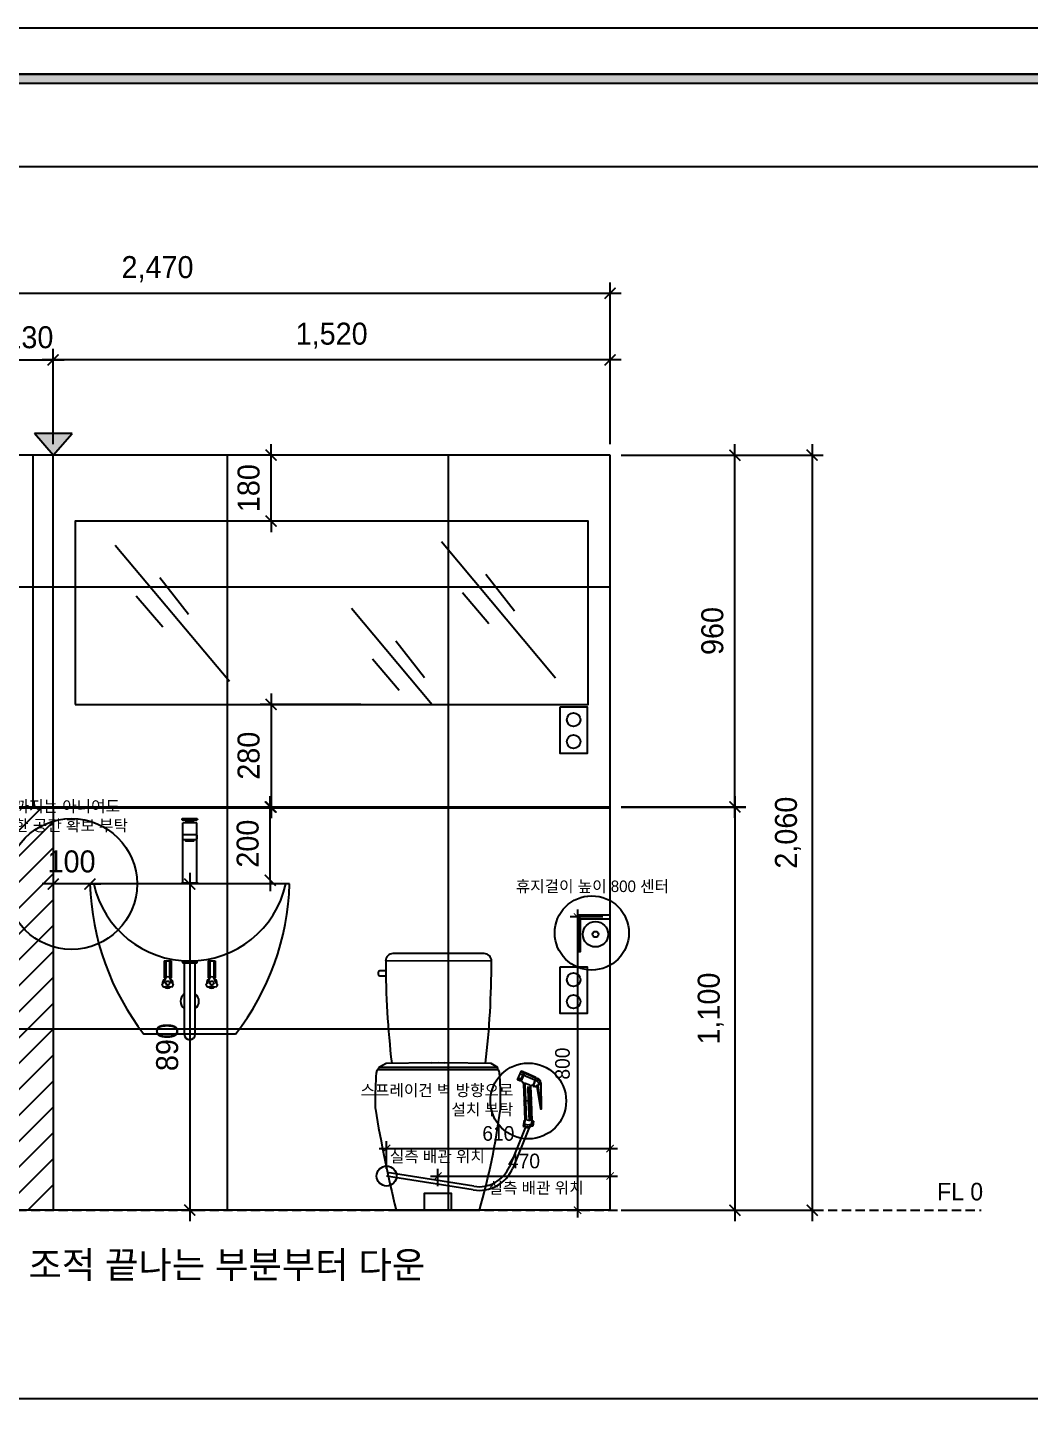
# Model space of a CAD drawing. Header units: millimetres. Extents: x 217202 to 745838, y -6815 to 171372.
# Drawn here: x 343329 to 346060, y 9829 to 13648 of the extents above; entities that cross this region are included whole.
import ezdxf
from ezdxf.enums import TextEntityAlignment as Align

# ---------------------------------------------------------------- set-up
doc = ezdxf.new("R2010")
doc.units = ezdxf.units.MM
doc.header["$PDMODE"] = 3
doc.linetypes.add('HIDDEN', pattern=[0.375, 0.25, -0.125])
doc.layers.get('DEFPOINTS').update_dxf_attribs({"color": 248})
for name, color, linetype in [('0-ELC TEXT', 7, 'Continuous'), ('03-WAL NEW', 3, 'Continuous'), ('06-FUR', 6, 'Continuous'), ('C-WALL1', 2, 'Continuous'), ('CO-BATH', 6, 'Continuous'), ('FIX', 7, 'Continuous'), ('FORM(YOURNAME)-1', 1, 'Continuous'), ('FORM(YOURNAME)-11', 1, 'Continuous'), ('TOILET-1', 6, 'Continuous'), ('도면층4', 4, 'Continuous')]:
    doc.layers.add(name, color=color, linetype=linetype)
doc.styles.add('HY 울릉도 L', font='')
doc.styles.add('YOURNAME', font='HY울릉도M.TTF')
doc.styles.add('코레일둥고', font='Korail_Round_Gothic_Medium.ttf')
doc.styles.get('HY 울릉도 L').set_extended_font_data('HY울릉도L')
doc.linetypes.add('ZIGZAG', pattern='A,0.0001,-0.2,[131,ltypeshp.shx,S=0.2,R=0,X=-0.2,Y=0],-0.4,[131,ltypeshp.shx,S=0.2,R=180,X=0.2,Y=0],-0.2', length=0.8001)
doc.dimstyles.new('30', dxfattribs={"dimscale": 30, "dimtxt": 2, "dimasz": 1, "dimexe": 1, "dimexo": 1, "dimgap": 1, "dimtad": 1, "dimdec": 0, "dimrnd": 0.05, "dimdsep": 46, "dimlunit": 6, "dimtxsty": 'HY 울릉도 L', "dimblk": 'ARCHTICK', "dimcen": 2.5, "dimdle": 1, "dimclrd": 133, "dimclre": 133, "dimclrt": 30, "dimadec": 0, "dimazin": 0, "dimtfac": 1, "dimtdec": 0, "dimtix": 1, "dimtmove": 2, "dimatfit": 3, "dimldrblk": 'ARCHTICK', "dimfxl": 1, "dimlwd": -1, "dimlwe": -1, "dimarcsym": 0})

# ---------------------------------------------------------------- blocks, each defined once
blk = doc.blocks.new('_ArchTick')
at = {"color": 0, "linetype": 'ByBlock', "const_width": 0.15}
blk.add_lwpolyline([(-0.5, -0.5), (0.5, 0.5)], dxfattribs=at)
blk = doc.blocks.new('*D492')
at = {"layer": '06-FUR', "color": 133, "transparency": 16777216}
for p, q in [((343990.1, 11522.8), (343990.1, 11552.8)), ((344025.3, 11522.8), (343960.1, 11522.8)), ((343990.1, 11322.8), (343990.1, 11522.8)), ((343990.1, 11322.8), (343990.1, 11292.8)), ((344020.1, 11322.8), (344020.1, 11322.8))]:
    blk.add_line(p, q, dxfattribs=at)
at = {"layer": 'DEFPOINTS', "color": 0, "transparency": 16777216}
for p in [(343990.1, 11522.8), (344055.3, 11522.8), (343990.1, 11322.8)]:
    blk.add_point(p, dxfattribs=at)
at = {"layer": '06-FUR', "color": 133, "transparency": 16777216, "xscale": 30, "yscale": 30, "zscale": 30}
for p, rotation in [((343990.1, 11522.8), 270), ((343990.1, 11322.8), 90)]:
    blk.add_blockref('_ArchTick', p, dxfattribs=dict(at, rotation=rotation))
at = {"layer": '06-FUR', "color": 30, "transparency": 16777216, "insert": (343928.8, 11422.8), "char_height": 60, "attachment_point": 5, "rotation": 90, "style": 'HY 울릉도 L'}
blk.add_mtext('200', dxfattribs=at)
blk = doc.blocks.new('*D531')
at = {"layer": '06-FUR', "color": 133, "transparency": 16777216}
for p, q in [((345468.8, 12512.8), (345468.8, 10392.8)), ((344947.6, 12482.8), (345498.8, 12482.8)), ((344947.6, 10422.8), (345498.8, 10422.8))]:
    blk.add_line(p, q, dxfattribs=at)
at = {"layer": 'DEFPOINTS', "color": 0, "transparency": 16777216}
for p in [(344917.6, 12482.8), (344917.6, 10422.8), (345468.8, 10422.8)]:
    blk.add_point(p, dxfattribs=at)
at = {"layer": '06-FUR', "color": 133, "transparency": 16777216, "xscale": 30, "yscale": 30, "zscale": 30}
for p, rotation in [((345468.8, 12482.8), 90), ((345468.8, 10422.8), 270)]:
    blk.add_blockref('_ArchTick', p, dxfattribs=dict(at, rotation=rotation))
at = {"layer": '06-FUR', "color": 30, "transparency": 16777216, "insert": (345402.9, 11452.8), "char_height": 60, "attachment_point": 5, "rotation": 90, "style": 'HY 울릉도 L'}
blk.add_mtext('2,060', dxfattribs=at)
blk = doc.blocks.new('*D538')
at = {"layer": '06-FUR', "color": 133, "transparency": 16777216}
for p, q in [((343398, 12512.8), (343398, 12772.7)), ((344917.6, 12512.8), (344917.6, 12772.7)), ((344947.6, 12742.7), (343368, 12742.7))]:
    blk.add_line(p, q, dxfattribs=at)
at = {"layer": 'DEFPOINTS', "color": 0, "transparency": 16777216}
for p in [(343398, 12742.7), (343398, 12482.8), (344917.6, 12482.8)]:
    blk.add_point(p, dxfattribs=at)
at = {"layer": '06-FUR', "color": 133, "transparency": 16777216, "xscale": 30, "yscale": 30, "zscale": 30, "rotation": 180}
blk.add_blockref('_ArchTick', (343398, 12742.7), dxfattribs=at)
at = {"layer": '06-FUR', "color": 133, "transparency": 16777216, "xscale": 30, "yscale": 30, "zscale": 30}
blk.add_blockref('_ArchTick', (344917.6, 12742.7), dxfattribs=at)
at = {"layer": '06-FUR', "color": 30, "transparency": 16777216, "insert": (344157.8, 12808.7), "char_height": 60, "attachment_point": 5, "style": 'HY 울릉도 L'}
blk.add_mtext('1,520', dxfattribs=at)
blk = doc.blocks.new('*D541')
at = {"layer": '06-FUR', "color": 133, "transparency": 16777216}
for p, q in [((342447.5, 12512.8), (342447.5, 12954.3)), ((344917.6, 12512.8), (344917.6, 12954.3)), ((344947.6, 12924.3), (342417.5, 12924.3))]:
    blk.add_line(p, q, dxfattribs=at)
at = {"layer": 'DEFPOINTS', "color": 0, "transparency": 16777216}
for p in [(342447.5, 12924.3), (342447.5, 12482.8), (344917.6, 12482.8)]:
    blk.add_point(p, dxfattribs=at)
at = {"layer": '06-FUR', "color": 133, "transparency": 16777216, "xscale": 30, "yscale": 30, "zscale": 30, "rotation": 180}
blk.add_blockref('_ArchTick', (342447.5, 12924.3), dxfattribs=at)
at = {"layer": '06-FUR', "color": 133, "transparency": 16777216, "xscale": 30, "yscale": 30, "zscale": 30}
blk.add_blockref('_ArchTick', (344917.6, 12924.3), dxfattribs=at)
at = {"layer": '06-FUR', "color": 30, "transparency": 16777216, "insert": (343682.6, 12990.3), "char_height": 60, "attachment_point": 5, "style": 'HY 울릉도 L'}
blk.add_mtext('2,470', dxfattribs=at)
blk = doc.blocks.new('*D544')
at = {"layer": '06-FUR', "color": 133, "transparency": 16777216}
for p, q in [((345258, 11493.3), (345258, 12512.8)), ((344947.6, 12482.8), (345288, 12482.8)), ((344947.6, 11523.3), (345288, 11523.3))]:
    blk.add_line(p, q, dxfattribs=at)
at = {"layer": 'DEFPOINTS', "color": 0, "transparency": 16777216}
for p in [(344917.6, 12482.8), (345258, 12482.8), (344917.6, 11523.3)]:
    blk.add_point(p, dxfattribs=at)
at = {"layer": '06-FUR', "color": 133, "transparency": 16777216, "xscale": 30, "yscale": 30, "zscale": 30}
for p, rotation in [((345258, 12482.8), 90), ((345258, 11523.3), 270)]:
    blk.add_blockref('_ArchTick', p, dxfattribs=dict(at, rotation=rotation))
at = {"layer": '06-FUR', "color": 30, "transparency": 16777216, "insert": (345196.7, 12003), "char_height": 60, "attachment_point": 5, "rotation": 90, "style": 'HY 울릉도 L'}
blk.add_mtext('960', dxfattribs=at)
blk = doc.blocks.new('*D545')
at = {"layer": '06-FUR', "color": 133, "transparency": 16777216}
for p, q in [((345258, 11552.8), (345258, 10392.8)), ((344947.6, 11522.8), (345288, 11522.8)), ((344947.6, 10422.8), (345288, 10422.8))]:
    blk.add_line(p, q, dxfattribs=at)
at = {"layer": 'DEFPOINTS', "color": 0, "transparency": 16777216}
for p in [(344917.6, 11522.8), (344917.6, 10422.8), (345258, 10422.8)]:
    blk.add_point(p, dxfattribs=at)
at = {"layer": '06-FUR', "color": 133, "transparency": 16777216, "xscale": 30, "yscale": 30, "zscale": 30}
for p, rotation in [((345258, 11522.8), 90), ((345258, 10422.8), 270)]:
    blk.add_blockref('_ArchTick', p, dxfattribs=dict(at, rotation=rotation))
at = {"layer": '06-FUR', "color": 30, "transparency": 16777216, "insert": (345192.1, 10972.8), "char_height": 60, "attachment_point": 5, "rotation": 90, "style": 'HY 울릉도 L'}
blk.add_mtext('1,100', dxfattribs=at)
blk = doc.blocks.new('*D546')
at = {"layer": '06-FUR', "color": 133, "transparency": 16777216}
for p, q in [((343992.7, 11832.8), (343992.7, 11492.8)), ((344237.4, 11802.8), (343962.7, 11802.8))]:
    blk.add_line(p, q, dxfattribs=at)
at = {"layer": 'DEFPOINTS', "color": 0, "transparency": 16777216}
for p in [(344267.4, 11802.8), (343992.7, 11522.8), (343992.7, 11522.8)]:
    blk.add_point(p, dxfattribs=at)
at = {"layer": '06-FUR', "color": 133, "transparency": 16777216, "xscale": 30, "yscale": 30, "zscale": 30}
for p, rotation in [((343992.7, 11802.8), 90), ((343992.7, 11522.8), 270)]:
    blk.add_blockref('_ArchTick', p, dxfattribs=dict(at, rotation=rotation))
at = {"layer": '06-FUR', "color": 30, "transparency": 16777216, "insert": (343931.4, 11662.8), "char_height": 60, "attachment_point": 5, "rotation": 90, "style": 'HY 울릉도 L'}
blk.add_mtext('280', dxfattribs=at)
blk = doc.blocks.new('FORM-ELEVATION')
at = {"layer": 'FORM(YOURNAME)-11'}
h = blk.add_hatch(color=256, dxfattribs=at)
h.dxf.hatch_style = 1
h.paths.add_polyline_path([(-10309, 35708), (71691, 35708), (71691, 35508), (-10309, 35508)])
h.paths.add_polyline_path([(-10309, -21492), (71691, -21492), (71691, -21692), (-10309, -21692)])
at = {"layer": 'DEFPOINTS', "color": 158}
for points in [[(-10309, -21692), (71691, -21692), (71691, 35708), (-10309, 35708)], [(-8309, 33708), (61071, 33708), (61071, -19692), (-8309, -19692)]]:
    blk.add_lwpolyline(points, close=True, dxfattribs=at)
at = {"layer": 'FORM(YOURNAME)-11', "color": 250}
blk.add_lwpolyline([(-11309, -22692), (72691, -22692), (72691, 36708), (-11309, 36708)], close=True, dxfattribs=at)
at = {"layer": 'FORM(YOURNAME)-11'}
blk.add_lwpolyline([(-10309, 35708), (71691, 35708), (71691, 35508), (-10309, 35508)], close=True, dxfattribs=at)
at = {"layer": 'FORM(YOURNAME)-11', "color": 3, "style": 'YOURNAME'}
for tag, height, p in [('1', 450, (71041, -1219)), ('2', 450, (71041, -1863)), ('3', 450, (71041, -3150)), ('4', 450, (71041, -5081)), ('5', 515, (71041, -7398)), ('6', 515, (71041, -9650)), ('7', 515, (71041, -11903)), ('8', 515, (71041, -14155)), ('9', 515, (71041, -16408)), ('10', 515, (66791, -18596)), ('11', 515, (71041, -18660)), ('12', 515, (66791, -20848)), ('13', 515, (71041, -20848))]:
    blk.add_attdef(tag, text='', height=height, dxfattribs=at).set_placement(p, align=Align.MIDDLE_RIGHT)
blk = doc.blocks.new('*D748')
at = {"layer": '06-FUR', "color": 133, "transparency": 16777216}
for p, q in [((344427.6, 10516), (344937.6, 10516)), ((344447.6, 10488.7), (344447.6, 10536)), ((344917.6, 10488.7), (344917.6, 10536))]:
    blk.add_line(p, q, dxfattribs=at)
at = {"layer": 'DEFPOINTS', "color": 0, "transparency": 16777216}
for p in [(344917.6, 10516), (344447.6, 10468.7), (344917.6, 10468.7)]:
    blk.add_point(p, dxfattribs=at)
at = {"layer": '06-FUR', "color": 133, "transparency": 16777216, "xscale": 20, "yscale": 20, "zscale": 20, "rotation": 180}
blk.add_blockref('_ArchTick', (344447.6, 10516), dxfattribs=at)
at = {"layer": '06-FUR', "color": 133, "transparency": 16777216, "xscale": 20, "yscale": 20, "zscale": 20}
blk.add_blockref('_ArchTick', (344917.6, 10516), dxfattribs=at)
at = {"layer": '06-FUR', "color": 30, "transparency": 16777216, "insert": (344682.6, 10556.8), "char_height": 40, "attachment_point": 5, "style": 'HY 울릉도 L'}
blk.add_mtext('470', dxfattribs=at)
blk = doc.blocks.new('*D749')
at = {"layer": '06-FUR', "color": 133, "transparency": 16777216}
for p, q in [((344287.6, 10591.1), (344937.6, 10591.1)), ((344307.6, 10536), (344307.6, 10611.1)), ((344917.6, 10536), (344917.6, 10611.1))]:
    blk.add_line(p, q, dxfattribs=at)
at = {"layer": 'DEFPOINTS', "color": 0, "transparency": 16777216}
for p in [(344917.6, 10591.1), (344307.6, 10516), (344917.6, 10516)]:
    blk.add_point(p, dxfattribs=at)
at = {"layer": '06-FUR', "color": 133, "transparency": 16777216, "xscale": 20, "yscale": 20, "zscale": 20, "rotation": 180}
blk.add_blockref('_ArchTick', (344307.6, 10591.1), dxfattribs=at)
at = {"layer": '06-FUR', "color": 133, "transparency": 16777216, "xscale": 20, "yscale": 20, "zscale": 20}
blk.add_blockref('_ArchTick', (344917.6, 10591.1), dxfattribs=at)
at = {"layer": '06-FUR', "color": 30, "transparency": 16777216, "insert": (344612.6, 10632), "char_height": 40, "attachment_point": 5, "style": 'HY 울릉도 L'}
blk.add_mtext('610', dxfattribs=at)
blk = doc.blocks.new('A-010')
at = {"layer": 'CO-BATH'}
for p, q in [((-239.6, 182.8), (-240.4, 179.9)), ((-213.1, 172), (-240.4, 179.9)), ((-212.2, 174.9), (-239.6, 182.8)), ((-212, 175.9), (-239.3, 183.7)), ((-238.8, 182.5), (-238.5, 183.5)), ((-210.6, 180.7), (-237.9, 188.5)), ((-213.1, 175.1), (-212.8, 176.1)), ((-212.2, 174.9), (-213.1, 172)), ((-109.3, 121.4), (-213.1, 172)), ((-128.7, 190.7), (-28.5, 126.7)), ((8.6, 130.6), (-127.4, 194)), ((-260.6, 138.9), (-260.3, 143.4)), ((-226.4, 128.7), (-260.6, 138.9)), ((-224.6, 133.1), (-260.3, 143.4)), ((-224.6, 133.1), (-226.4, 128.7)), ((-126.8, 85.4), (-224.6, 133.1)), ((-124.2, 86.4), (-108.4, 118.7)), ((-123.3, 85.9), (-107.5, 118.3)), ((-38.2, 42.2), (-122.3, 83.2)), ((-33.3, 84.3), (-104.8, 119.2)), ((-25.4, 92.1), (-25.6, 87.7)), ((-25.2, 98.7), (-25, 105)), ((22.4, 95), (-22.4, 95)), ((-18.8, 96.8), (-20.5, 96.2)), ((-8.4, 97.4), (-15.4, 97.4)), ((-4.9, 96.8), (-3.3, 96.2)), ((0.2, 95.6), (21.1, 95.6)), ((25.2, 98.7), (25, 105)), ((25.4, 92.1), (27.5, 26.7)), ((-27.8, 15.7), (-28.3, 0)), ((-28.3, 0), (28.3, 0)), ((-24.5, 23.6), (-24.8, 18.6)), ((-24.8, 18.6), (24.8, 18.6)), ((-24.5, 23.6), (24.5, 23.6)), ((24.5, 23.6), (24.8, 18.6)), ((28.3, 0), (27.8, 15.7))]:
    blk.add_line(p, q, dxfattribs=at)
at = {"layer": 'CO-BATH', "color": 251}
for p, q in [((-215.6, 164.4), (-220.3, 145.6)), ((-112.8, 114.2), (-215.6, 164.4)), ((-110.6, 118.7), (-214.4, 169.3)), ((-109.7, 120.5), (-213.5, 171.1)), ((-21.4, 128), (-128.4, 191.4)), ((-126.4, 86.3), (-224.2, 134)), ((-125.5, 88.1), (-223.3, 135.8)), ((-123.3, 92.6), (-221.1, 140.3)), ((-116.3, 107), (-217.6, 156.4)), ((-123.4, 85.4), (-124.5, 85.9)), ((-37.8, 43.1), (-121.9, 84.1)), ((-36.9, 44.9), (-121, 85.9)), ((-34.7, 49.4), (-118.8, 90.4)), ((-40.3, 70), (-111.8, 104.8)), ((-36.8, 77.1), (-108.3, 112)), ((-107.1, 118.8), (-108.2, 119.3)), ((-34.6, 81.6), (-106.1, 116.5)), ((-33.8, 83.4), (-105.2, 118.3)), ((-27.4, 85), (-34.7, 85)), ((-34.7, 85), (-27.4, 85)), ((9.1, 93.5), (9.1, 23.6)), ((21.1, 91.5), (21.6, 26.6)), ((22.2, 98.9), (22, 104.9)), ((23.9, 90.6), (25.2, 26.4)), ((24.2, 98.7), (24, 105)), ((-28.7, 78.3), (-30.5, 42.9)), ((-25.8, 15), (-26.3, 0)), ((-24.3, 23.6), (-24.3, 18.6)), ((-23.8, 23.6), (-23.8, 18.6)), ((-22.8, 23.6), (-22.8, 18.6)), ((-20.8, 23.6), (-20.8, 18.6)), ((-17.7, 14.4), (-18.2, 0)), ((-17.8, 23.6), (-17.8, 18.6)), ((-13.8, 23.6), (-13.8, 18.6)), ((-8.8, 23.6), (-8.8, 18.6)), ((0.8, 23.6), (0.8, 18.6)), ((8.8, 23.6), (8.8, 18.6)), ((9.2, 18.6), (9.1, 0)), ((13.8, 23.6), (13.8, 18.6)), ((17.8, 23.6), (17.8, 18.6)), ((20.8, 23.6), (20.8, 18.6)), ((21.3, 14.1), (21.7, 0)), ((22.8, 23.6), (22.8, 18.6)), ((23.8, 23.6), (23.8, 18.6)), ((24.3, 23.6), (24.3, 18.6)), ((25.6, 15.1), (26.1, 0))]:
    blk.add_line(p, q, dxfattribs=at)
at = {"layer": 'CO-BATH'}
for centre, radius, start, end in [((-230.5, 153), 31.3, 159.88196, 197.71284), ((-236.3, 155.2), 25, 99.37982, 160.15404), ((-234.3, 184.9), 5.12, 134.64434, 193.13831), ((-215.6, 179.5), 5.12, 314.64434, 13.13831), ((-128.1, 192.4), 1.75, 65, 250.3264), ((-125.9, 87.2), 2, 244, 334), ((-121.5, 85), 2, 154, 244), ((-110.2, 119.6), 2, 334, 64), ((-105.7, 117.4), 2, 64, 154), ((-30.9, 89.3), 5.55, 243.72218, 343.02025), ((-35.4, 116), 12.7, 2.69349, 57.41153), ((-22.4, 92), 3, 90, 178.18311), ((-22.2, 98.6), 3, 178.18311, 258.38321), ((0, 105), 25, 154.38376, 180), ((-22.1, 116.3), 0.686, 154.93574, 299.76069), ((-23.9, 105.6), 10, 276.35514, 290.13188), ((-15.4, 87.4), 10, 90, 110.13188), ((-8.4, 87.4), 10, 69.86812, 90), ((0.2, 105.6), 10, 249.86812, 270), ((7.5, 128.3), 2.57, 352.31561, 63.76258), ((0, 105), 25, 0, 66.4195), ((22.2, 98.6), 3, 270, 1.81689), ((22.4, 92), 3, 1.81689, 90), ((-46.5, 25.1), 19, 3.99488, 64), ((-24.8, 15.6), 3, 90, 178.18311), ((-24.4, 26.8), 3.21, 182.62947, 268.43842), ((24.5, 26.6), 3, 270, 1.81689), ((24.8, 15.6), 3, 1.81689, 90)]:
    blk.add_arc(centre, radius, start, end, dxfattribs=at)
at = {"layer": 'CO-BATH', "color": 251}
for centre, radius, start, end in [((-233.3, 153.5), 27.4, 158.85053, 202.5299), ((-236, 155), 24.4, 95.51636, 159.94311), ((-233.3, 153.5), 25.5, 158.82659, 206.18495), ((-233.8, 153.5), 25, 93.32957, 158.29837), ((-207.2, 144.5), 40.4, 125.91753, 186.80027), ((-127.6, 192.7), 1.47, 102.36231, 239.31989), ((28.3, 103), 51, 165.13795, 188.17913), ((-18.5, 110.2), 6.42, 70.39341, 119.76069), ((-28.4, 117.1), 12.9, 355.51828, 57.31643), ((-15.4, 118.8), 2.8, 250.39341, 330.69881), ((5.6, 107), 21.4, 78.20975, 150.69881), ((-17.2, 101.2), 26.8, 347.96097, 64), ((0, 105), 22, 0, 95.62482), ((0, 105), 24, 0, 76.77029), ((2.5, 93.4), 6.61, 0.89175, 14.71022), ((16, 91.5), 5.1, 0.17587, 43.85297), ((17.1, 100.1), 5.19, 306.24312, 347.50486), ((20.7, 99.2), 3.58, 277.51433, 352.25514), ((19.3, 91.1), 4.63, 354.15226, 58.18926), ((-19.4, 14.3), 6.43, 138.3034, 173.58963), ((-7, 14.2), 10.7, 155.55402, 178.83936), ((17, 26.6), 4.63, 319.84508, 0.41225), ((12.3, 14.7), 9.03, 356.17075, 25.83342), ((22.3, 26.4), 2.82, 278.46881, 1.09158), ((22, 15.2), 3.62, 359.21751, 71.52516)]:
    blk.add_arc(centre, radius, start, end, dxfattribs=at)
blk = doc.blocks.new('A-012')
at = {"layer": 'CO-BATH', "color": 8}
for p, q in [((-69.8, 0), (-50.6, 0)), ((-20, 0), (20, 0)), ((-20, 0, 0), (-20, -5, 0)), ((20, -5, 0), (20, 0, 0)), ((-69.8, 0), (-69.8, -46.2)), ((-65.3, 0), (-65.3, -46.2)), ((-55, 0), (-55, -46.2)), ((-50.6, 0), (-50.6, -46.2)), ((-20, -5, 0), (-15, -5, 0)), ((-15, -5, 0), (-15, -90)), ((-15, -5, 0), (15, -5, 0)), ((15, -90), (15, -5, 0)), ((15, -5, 0), (20, -5, 0)), ((50.5, 0), (50.5, -46.2)), ((50.5, 0), (69.7, 0)), ((54.9, 0), (54.9, -46.2)), ((65.3, 0), (65.3, -46.2)), ((69.7, 0), (69.7, -46.2)), ((-65, -46.2), (-69.8, -46.2)), ((-67.9, -46.2), (-67.9, -53.1)), ((-50.6, -46.2), (-55.3, -46.2)), ((-52.4, -46.2), (-52.4, -53.1)), ((50.5, -46.2), (55.2, -46.2)), ((52.3, -46.2), (52.3, -53.1)), ((65, -46.2), (69.7, -46.2)), ((67.9, -46.2), (67.9, -53.1)), ((-15, -90), (-15, -130)), ((15, -130), (15, -90)), ((-15, -130), (-15, -200)), ((15, -200), (15, -130))]:
    blk.add_line(p, q, dxfattribs=at)
for centre in [(-60.2, -60), (60.1, -60)]:
    blk.add_circle(centre, 5.13, dxfattribs=at)
for centre, radius, start, end in [((-111.9, -30.1), 49.5, 316.1647, 343.8353), ((-60.2, -60), 16.6, 195.573, 224.427), ((-60.2, -60), 13.9, 124.0935, 188.1823), ((-60.2, -119.7), 49.5, 76.1647, 103.8353), ((-60.2, -60), 13.9, 231.8177, 308.1823), ((-60.2, -60), 16.6, 75.573, 104.427), ((-8.4, -30.1), 49.5, 196.1647, 223.8353), ((-60.2, -60), 13.9, 351.8177, 55.9065), ((-60.2, -60), 16.6, 315.573, 344.427), ((8.4, -30.1), 49.5, 316.1647, 343.8353), ((60.1, -60), 16.6, 195.573, 224.427), ((60.1, -60), 13.9, 124.0935, 188.1823), ((60.1, -119.7), 49.5, 76.1647, 103.8353), ((60.1, -60), 13.9, 231.8177, 308.1823), ((60.1, -60), 16.6, 75.573, 104.427), ((111.8, -30.1), 49.5, 196.1647, 223.8353), ((60.1, -60), 13.9, 351.8177, 55.9065), ((60.1, -60), 16.6, 315.573, 344.427), ((0, -110), 25, 126.8699, 233.1301), ((0, -110), 25, 306.8699, 53.1301), ((0, -200), 15, 180, 0)]:
    blk.add_arc(centre, radius, start, end, dxfattribs=at)
blk = doc.blocks.new('*D752')
at = {"layer": '06-FUR', "color": 133, "transparency": 16777216}
for p, q in [((343770.6, 11342.8), (343770.6, 10392.8)), ((343800.6, 11312.8), (343800.6, 11312.8)), ((343747.6, 10422.8), (343800.6, 10422.8))]:
    blk.add_line(p, q, dxfattribs=at)
at = {"layer": 'DEFPOINTS', "color": 0, "transparency": 16777216}
for p in [(343770.6, 11312.8), (343717.6, 10422.8), (343770.6, 10422.8)]:
    blk.add_point(p, dxfattribs=at)
at = {"layer": '06-FUR', "color": 133, "transparency": 16777216, "xscale": 30, "yscale": 30, "zscale": 30}
for p, rotation in [((343770.6, 11312.8), 90), ((343770.6, 10422.8), 270)]:
    blk.add_blockref('_ArchTick', p, dxfattribs=dict(at, rotation=rotation))
at = {"layer": '06-FUR', "color": 30, "transparency": 16777216, "insert": (343709.2, 10867.8), "char_height": 60, "attachment_point": 5, "rotation": 90, "style": 'HY 울릉도 L'}
blk.add_mtext('890', dxfattribs=at)
blk = doc.blocks.new('*D754')
at = {"layer": '06-FUR', "color": 133, "transparency": 16777216}
for p, q in [((343268, 12512.8), (343268, 12772.7)), ((343398, 12512.8), (343398, 12772.7)), ((343268, 12742.7), (343238, 12742.7)), ((343268, 12742.7), (343398, 12742.7)), ((343398, 12742.7), (343428, 12742.7))]:
    blk.add_line(p, q, dxfattribs=at)
at = {"layer": 'DEFPOINTS', "color": 0, "transparency": 16777216}
for p in [(343398, 12742.7), (343268, 12482.8), (343398, 12482.8)]:
    blk.add_point(p, dxfattribs=at)
at = {"layer": '06-FUR', "color": 133, "transparency": 16777216, "xscale": 30, "yscale": 30, "zscale": 30}
blk.add_blockref('_ArchTick', (343268, 12742.7), dxfattribs=at)
at = {"layer": '06-FUR', "color": 133, "transparency": 16777216, "xscale": 30, "yscale": 30, "zscale": 30, "rotation": 180}
blk.add_blockref('_ArchTick', (343398, 12742.7), dxfattribs=at)
at = {"layer": '06-FUR', "color": 30, "transparency": 16777216, "insert": (343333, 12804.1), "char_height": 60, "attachment_point": 5, "style": 'HY 울릉도 L'}
blk.add_mtext('130', dxfattribs=at)
blk = doc.blocks.new('*D1062')
at = {"layer": '06-FUR', "color": 133, "transparency": 16777216}
for p, q in [((343992.7, 12482.8), (343992.7, 12512.8)), ((344827.8, 12482.8), (343962.7, 12482.8)), ((343992.7, 12302.8), (343992.7, 12482.8)), ((343992.7, 12302.8), (343992.7, 12272.8)), ((344022.7, 12302.8), (344022.7, 12302.8))]:
    blk.add_line(p, q, dxfattribs=at)
at = {"layer": 'DEFPOINTS', "color": 0, "transparency": 16777216}
for p in [(343992.7, 12482.8), (344857.8, 12482.8), (343992.7, 12302.8)]:
    blk.add_point(p, dxfattribs=at)
at = {"layer": '06-FUR', "color": 133, "transparency": 16777216, "xscale": 30, "yscale": 30, "zscale": 30}
for p, rotation in [((343992.7, 12482.8), 270), ((343992.7, 12302.8), 90)]:
    blk.add_blockref('_ArchTick', p, dxfattribs=dict(at, rotation=rotation))
at = {"layer": '06-FUR', "color": 30, "transparency": 16777216, "insert": (343931.4, 12392.8), "char_height": 60, "attachment_point": 5, "rotation": 90, "style": 'HY 울릉도 L'}
blk.add_mtext('180', dxfattribs=at)
blk = doc.blocks.new('*D1063')
at = {"layer": '06-FUR', "color": 133, "transparency": 16777216}
for p, q in [((343398, 11312.8), (343368, 11312.8)), ((343498.1, 11312.8), (343398, 11312.8)), ((343498.1, 11312.8), (343528.1, 11312.8))]:
    blk.add_line(p, q, dxfattribs=at)
at = {"layer": 'DEFPOINTS', "color": 0, "transparency": 16777216}
for p in [(343398, 11312.8), (343398, 11312.8), (343498.1, 11312.8)]:
    blk.add_point(p, dxfattribs=at)
at = {"layer": '06-FUR', "color": 133, "transparency": 16777216, "xscale": 30, "yscale": 30, "zscale": 30}
for p, rotation in [((343398, 11312.8), 1.562288459534879e-11), ((343498.1, 11312.8), 180.0000000000156)]:
    blk.add_blockref('_ArchTick', p, dxfattribs=dict(at, rotation=rotation))
at = {"layer": '06-FUR', "color": 30, "transparency": 16777216, "insert": (343448.1, 11374), "char_height": 60, "attachment_point": 5, "style": 'HY 울릉도 L'}
blk.add_mtext('100', dxfattribs=at)
blk = doc.blocks.new('*D1168')
at = {"layer": '06-FUR', "color": 133, "transparency": 16777216}
for p, q in [((344828.6, 11242.8), (344828.6, 10402.8)), ((344897.6, 11222.8), (344808.6, 11222.8)), ((344897.6, 10422.8), (344808.6, 10422.8))]:
    blk.add_line(p, q, dxfattribs=at)
at = {"layer": 'DEFPOINTS', "color": 0, "transparency": 16777216}
for p in [(344917.6, 11222.8), (344828.6, 10422.8), (344917.6, 10422.8)]:
    blk.add_point(p, dxfattribs=at)
at = {"layer": '06-FUR', "color": 133, "transparency": 16777216, "xscale": 20, "yscale": 20, "zscale": 20}
for p, rotation in [((344828.6, 11222.8), 90), ((344828.6, 10422.8), 270)]:
    blk.add_blockref('_ArchTick', p, dxfattribs=dict(at, rotation=rotation))
at = {"layer": '06-FUR', "color": 30, "transparency": 16777216, "insert": (344787.7, 10822.8), "char_height": 40, "attachment_point": 5, "rotation": 90, "style": 'HY 울릉도 L'}
blk.add_mtext('800', dxfattribs=at)

msp = doc.modelspace()

# ---------------------------------------------------------------- hatches: boundary and pattern name
at = {"layer": '03-WAL NEW'}
h = msp.add_hatch(dxfattribs=at)
h.set_pattern_fill('_USER', color=8, scale=50, angle=45, pattern_type=0)
h.set_pattern_definition([(45, (0, 0), (-35.355339, 35.355339), [])])
h.paths.add_polyline_path([(343268, 10919.8), (343398, 10919.8), (343398, 11519.8), (343268, 11519.8)])
h.paths.add_polyline_path([(343398, 10916.8), (343268, 10916.8), (343268, 10422.8), (343398, 10422.8)])
at = {"layer": 'C-WALL1'}
h = msp.add_hatch(color=256, dxfattribs=at)
h.dxf.hatch_style = 1
h.paths.add_polyline_path([(343346.7, 12542.1), (343398, 12482.8), (343449.4, 12542.1)])

# ---------------------------------------------------------------- linework, layer by layer
at = {"layer": '0-ELC TEXT', "color": 240, "linetype": 'ZIGZAG', "ltscale": 15, "true_color": 0xed1f24}
for centre, radius in [((343448.1, 11312.8), 178.6), ((344867.5, 11179.3), 101.2), ((344694.2, 10720.8), 103.4)]:
    msp.add_circle(centre, radius, dxfattribs=at)
at = {"layer": 'C-WALL1'}
for p, q in [((343398, 12482.8), (343346.7, 12542.1)), ((343449.4, 12542.1), (343346.7, 12542.1)), ((343398, 12482.8), (343449.4, 12542.1)), ((344917.6, 12482.8), (342447.5, 12482.8)), ((343398, 11522.8), (343398, 12482.8)), ((344917.6, 10422.8), (344917.6, 12482.8)), ((344917.6, 11522.8), (343398, 11522.8)), ((343398, 11522.8), (343398, 10422.8)), ((344284.3, 11070.5), (344284.3, 11067.3)), ((344305.2, 11075.7), (344289.3, 11075.5)), ((344289.3, 11062.3), (344305.5, 11062.3)), ((344917.6, 10422.8), (343268, 10422.8)), ((348063.2, 9908.4), (339326.8, 9908.4))]:
    msp.add_line(p, q, dxfattribs=at)
at = {"layer": 'C-WALL1', "color": 8, "linetype": 'HIDDEN', "ltscale": 100}
msp.add_line((341912.5, 10422.8), (345930.1, 10422.8), dxfattribs=at)
at = {"layer": 'C-WALL1'}
msp.add_lwpolyline([(344410.5, 10422.8), (344484.7, 10422.8), (344484.7, 10468.7), (344410.5, 10468.7)], close=True, dxfattribs=at)
msp.add_circle((344307.6, 10516), 27.2, dxfattribs=at)
for centre, start, end in [((344289.3, 11070.5), 90.7052, 180), ((344289.3, 11067.3), 180, 270)]:
    msp.add_arc(centre, 5, start, end, dxfattribs=at)
at = {"layer": 'CO-BATH', "color": 8}
for p, q in [((344687.4, 10652.1), (344642.7, 10541.1)), ((344696.7, 10648.3), (344652, 10537.4)), ((344544.3, 10478.1), (344307.6, 10516)), ((344545.9, 10488), (344309.2, 10525.9))]:
    msp.add_line(p, q, dxfattribs=at)
at = {"layer": 'CO-BATH'}
msp.add_lwpolyline([(343457.8, 11802.8), (344857.8, 11802.8), (344857.8, 12302.8), (343457.8, 12302.8)], close=True, dxfattribs=at)
at = {"layer": 'CO-BATH', "color": 8}
for radius in [34.6, 7.98]:
    msp.add_circle((344877.7, 11175.5), radius, dxfattribs=at)
for centre, radius, start, end in [((343770.6, 11371.4), 268.6, 192.6048, 347.3952), ((344560.1, 10576.9), 100, 260.9113, 336.7484), ((344560.1, 10576.9), 90, 260.9113, 336.7484)]:
    msp.add_arc(centre, radius, start, end, dxfattribs=at)
at = {"layer": 'FIX', "color": 4}
for p, q in [((343751.6, 11315.2), (343751.6, 11479.2)), ((343789.5, 11479.2), (343751.6, 11479.2)), ((343758.4, 11481.6), (343758.4, 11479.2)), ((343782.8, 11481.6), (343758.4, 11481.6)), ((343768.1, 11481.6), (343768.1, 11487.3)), ((343773, 11481.6), (343773, 11487.3)), ((343782.8, 11481.6), (343782.8, 11479.2)), ((343789.5, 11315.2), (343789.5, 11479.2)), ((344043.1, 11312.8), (343498.1, 11312.8)), ((343793.6, 11315.2), (343747.6, 11315.2)), ((343747.6, 11312.8), (343747.6, 11315.2)), ((343793.6, 11312.8), (343747.6, 11312.8)), ((343793.6, 11312.8), (343793.6, 11315.2)), ((344574, 11122.8), (344325.1, 11122.8)), ((344594, 11102.7), (344305.1, 11102.4)), ((343895.6, 10902.8), (343645.6, 10902.8)), ((344286.5, 10812), (344283.8, 10806.5)), ((344306.8, 10822.8), (344286.5, 10812)), ((344611.3, 10812), (344286.5, 10812)), ((344428.9, 10825.1), (344306.8, 10822.8)), ((344428.9, 10825.1), (344448.9, 10825.5)), ((344448.9, 10825.5), (344466.3, 10825.1)), ((344593.3, 10822.8), (344466.3, 10825.1)), ((344611.3, 10812), (344593.3, 10822.8)), ((344611.4, 10806.5), (344611.3, 10812)), ((344283.8, 10806.5), (344611.4, 10806.5)), ((344333.9, 10422.8), (344561.3, 10422.8))]:
    msp.add_line(p, q, dxfattribs=at)
for points in [[(343751.2, 11491.3), (343789.7, 11491.3, -0.414214), (343791.3, 11489.6), (343791.3, 11489, -0.414214), (343789.7, 11487.3), (343751.2, 11487.3, -0.414214), (343749.6, 11489), (343749.6, 11489.6, -0.414214)], [(343753.6, 11447.7), (343787.5, 11447.7, -0.414214), (343789.5, 11445.7), (343789.5, 11435.7, -0.414214), (343787.5, 11433.7), (343753.6, 11433.7, -0.414214), (343751.6, 11435.7), (343751.6, 11445.7, -0.414214)]]:
    msp.add_lwpolyline(points, format="xyb", close=True, dxfattribs=at)
msp.add_lwpolyline([(343760.3, 11433.7), (343780.9, 11433.7), (343780.9, 11430), (343760.3, 11430)], close=True, dxfattribs=at)
for centre, radius, start, end in [((344203.9, 11335.2), 706.1, 181.8158, 217.7572), ((343337.3, 11335.2), 706.1, 322.2428, 358.1842), ((344325.1, 11102.8), 20, 90, 180.0905), ((344574, 11102.8), 20, 359.9095, 90), ((346731.7, 11105.5), 2426.5, 180.0659, 186.6645), ((342167.5, 11105.5), 2426.5, 353.3355, 359.9341), ((345549.2, 10713.6), 1272.9, 176.2358, 180.007), ((344320.4, 10786.5), 42.6, 153.4349, 165.5266), ((344283.8, 10804.8), 1.71, 90, 153.4349), ((344611.4, 10804.8), 1.71, 26.5651, 90), ((344574.8, 10786.5), 42.6, 14.4734, 26.5651), ((343345.9, 10713.6), 1272.9, 359.993, 3.7642), ((344440, 10713.4), 163.6, 180, 185.2562), ((347693.7, 11258.8), 3462.3, 189.3154, 193.9738), ((342652.2, 10959.9), 1983.2, 344.2868, 352.424), ((344455.2, 10713.4), 163.6, 354.7438, 0)]:
    msp.add_arc(centre, radius, start, end, dxfattribs=at)
at = {"layer": 'TOILET-1'}
for p, q in [((343343, 11522.8), (343343, 12482.8)), ((343398, 11522.8), (343288, 11522.8))]:
    msp.add_line(p, q, dxfattribs=at)
at = {"layer": 'TOILET-1', "color": 8}
for p, q in [((343874, 10422.8), (343874, 12482.8)), ((344477, 10422.8), (344477, 12482.8)), ((343567.5, 12237.5), (343878.7, 11866.3)), ((344457.2, 12246.8), (344768.4, 11875.7)), ((343688.7, 12148.7), (343767, 12048.6)), ((344578.4, 12158.1), (344656.7, 12057.9)), ((344917.6, 12122.8), (342668, 12122.8)), ((344514.5, 12108.5), (344587, 12023.6)), ((343624.7, 12099.1), (343697.3, 12014.2)), ((344212, 12065.2), (344432, 11802.8)), ((344333.2, 11976.4), (344411.5, 11876.3)), ((344269.3, 11926.8), (344341.8, 11841.9)), ((344917.6, 11519.8), (342668, 11519.8)), ((344917.6, 10916.8), (342447.5, 10916.8))]:
    msp.add_line(p, q, dxfattribs=at)
at = {"layer": 'TOILET-1'}
for points in [[(344780.4, 11795), (344780.4, 11670), (344855.4, 11670), (344855.4, 11795)], [(344828.6, 11217.8), (344917.6, 11217.8), (344917.6, 11227.8), (344828.6, 11227.8)], [(344832, 11217.8), (344832, 11128.8), (344836.6, 11128.8), (344836.6, 11217.8)], [(344780.4, 11085.6), (344780.4, 10960.6), (344855.4, 10960.6), (344855.4, 11085.6)]]:
    msp.add_lwpolyline(points, close=True, dxfattribs=at)
for centre in [(344817.9, 11761.1), (344817.9, 11701.2), (344817.9, 11051.7), (344817.9, 10991.9)]:
    msp.add_circle(centre, 18.5, dxfattribs=at)

# ---------------------------------------------------------------- block references
at = {"layer": 'CO-BATH', "color": 8}
msp.add_blockref('A-012', (343770.6, 11102.8), dxfattribs=at)
at = {"layer": 'CO-BATH', "xscale": -0.472073325058164, "yscale": 0.472073325058164, "zscale": 0.472073325058164, "rotation": 246.2810819469906}
msp.add_blockref('A-010', (344670.1, 10791.1), dxfattribs=at)
at = {"layer": 'FORM(YOURNAME)-1', "xscale": 0.12592099337828, "yscale": 0.12592099337828, "zscale": 0.12592099337828}
msp.add_blockref('FORM-ELEVATION', (340373, 9025.9), dxfattribs=at)

# ---------------------------------------------------------------- texts
at = {"layer": '0-ELC TEXT', "color": 240, "true_color": 0xed1f24, "attachment_point": 1, "style": '코레일둥고'}
for s, width, gutter_width, insert, char_height in [('{\\fGulim|b0|i0|c129|p50;100 까지는 아니여도 최대한 공간 확보 부탁}', 428.5, 1748, (343212.9, 11540.6), 31.414), ('{\\fGulim|b0|i0|c129|p50;휴지걸이 높이 800 센터}', 467.68, 1748, (344660, 11322.2), 31.414), ('\\pxqr;{\\fGulim|b0|i0|c129|p50;스프레이건 벽 방향으로 설치 부탁}', 467.68, 1748, (344185.9, 10765.7), 31.414), ('{\\fGulim|b0|i0|c129|p50;실측 배관 위치}', 303.877, 1748, (344316.4, 10585.1), 31.414), ('{\\fGulim|b0|i0|c129|p50;실측 배관 위치}', 303.877, 1748, (344585.8, 10499.5), 31.414), ('{\\fGulim|b0|i0|c129|p50;조적 끝나는 부분부터 다운}', 1427.877, 4045.2, (343330.4, 10310.2), 72.699)]:
    msp.add_mtext_dynamic_manual_height_columns(s, width=width, gutter_width=gutter_width, heights=[0], dxfattribs=dict(at, insert=insert, char_height=char_height))
at = {"layer": '도면층4', "color": 8, "style": '코레일둥고'}
msp.add_text('FL 0', height=47.92, dxfattribs=at).set_placement((345809.8, 10449.5))

# ---------------------------------------------------------------- dimensions: what is measured, and where the dimension line sits
at = {"layer": '06-FUR'}
for base, p1, p2, override, picture, middle in [((342447.5, 12924.3), (344917.6, 12482.8), (342447.5, 12482.8), {"dimfxl": 1.25}, '*D541', (343682.6, 12990.3)), ((343398, 12742.7), (343268, 12482.8), (343398, 12482.8), {"dimfxl": 1.25}, '*D754', (343333, 12804.1)), ((343398, 12742.7), (344917.6, 12482.8), (343398, 12482.8), {"dimfxl": 1.25}, '*D538', (344157.8, 12808.7)), ((344917.6, 10591.1), (344307.6, 10516), (344917.6, 10516), {"dimscale": 20, "dimfxl": 1.25}, '*D749', (344612.6, 10632)), ((344917.6, 10516), (344447.6, 10468.7), (344917.6, 10468.7), {"dimscale": 20, "dimfxl": 1.25}, '*D748', (344682.6, 10556.8))]:
    dim = msp.add_linear_dim(base=base, p1=p1, p2=p2, dimstyle='30', override=override, dxfattribs=at)
    dim.commit()
    dim.dimension.update_dxf_attribs({"geometry": picture, "text_midpoint": middle})
for base, p1, p2, override, picture, middle in [((343992.7, 12482.8), (343992.7, 12302.8), (344857.8, 12482.8), {"dimfxl": 1.25}, '*D1062', (343931.4, 12392.8)), ((345468.8, 10422.8), (344917.6, 12482.8), (344917.6, 10422.8), {"dimfxl": 1.25}, '*D531', (345402.9, 11452.8)), ((345258.0096, 12482.78), (344917.5804, 11523.2582), (344917.5804, 12482.78), {"dimfxl": 1.25}, '*D544', (345196.707, 12003.0191)), ((343992.7, 11522.8), (344267.4, 11802.8), (343992.7, 11522.8), {"dimfxl": 1.25}, '*D546', (343931.4, 11662.8)), ((343990.1, 11522.8), (343990.1, 11322.8), (344055.3, 11522.8), {"dimfxl": 1.25}, '*D492', (343928.8, 11422.8)), ((343770.6, 10422.8), (343770.6, 11312.8), (343717.6, 10422.8), {"dimfxl": 1.25}, '*D752', (343709.2, 10867.8)), ((344828.6, 10422.8), (344917.6, 11222.8), (344917.6, 10422.8), {"dimscale": 20, "dimfxl": 1.25}, '*D1168', (344787.7, 10822.8))]:
    dim = msp.add_linear_dim(base=base, p1=p1, p2=p2, angle=90, dimstyle='30', override=override, dxfattribs=at)
    dim.commit()
    dim.dimension.update_dxf_attribs({"geometry": picture, "text_midpoint": middle})
for p1, p2, distance, picture, middle in [((344917.6, 11522.8), (344917.6, 10422.8), 340.4, '*D545', (345192.1, 10972.8)), ((343498.1, 11312.8), (343398, 11312.8), 0, '*D1063', (343448.1, 11374))]:
    dim = msp.add_aligned_dim(p1=p1, p2=p2, distance=distance, dimstyle='30', override={"dimfxl": 1.25}, dxfattribs=at)
    dim.commit()
    dim.dimension.update_dxf_attribs({"geometry": picture, "text_midpoint": middle})

doc.saveas('drawing.dxf')
